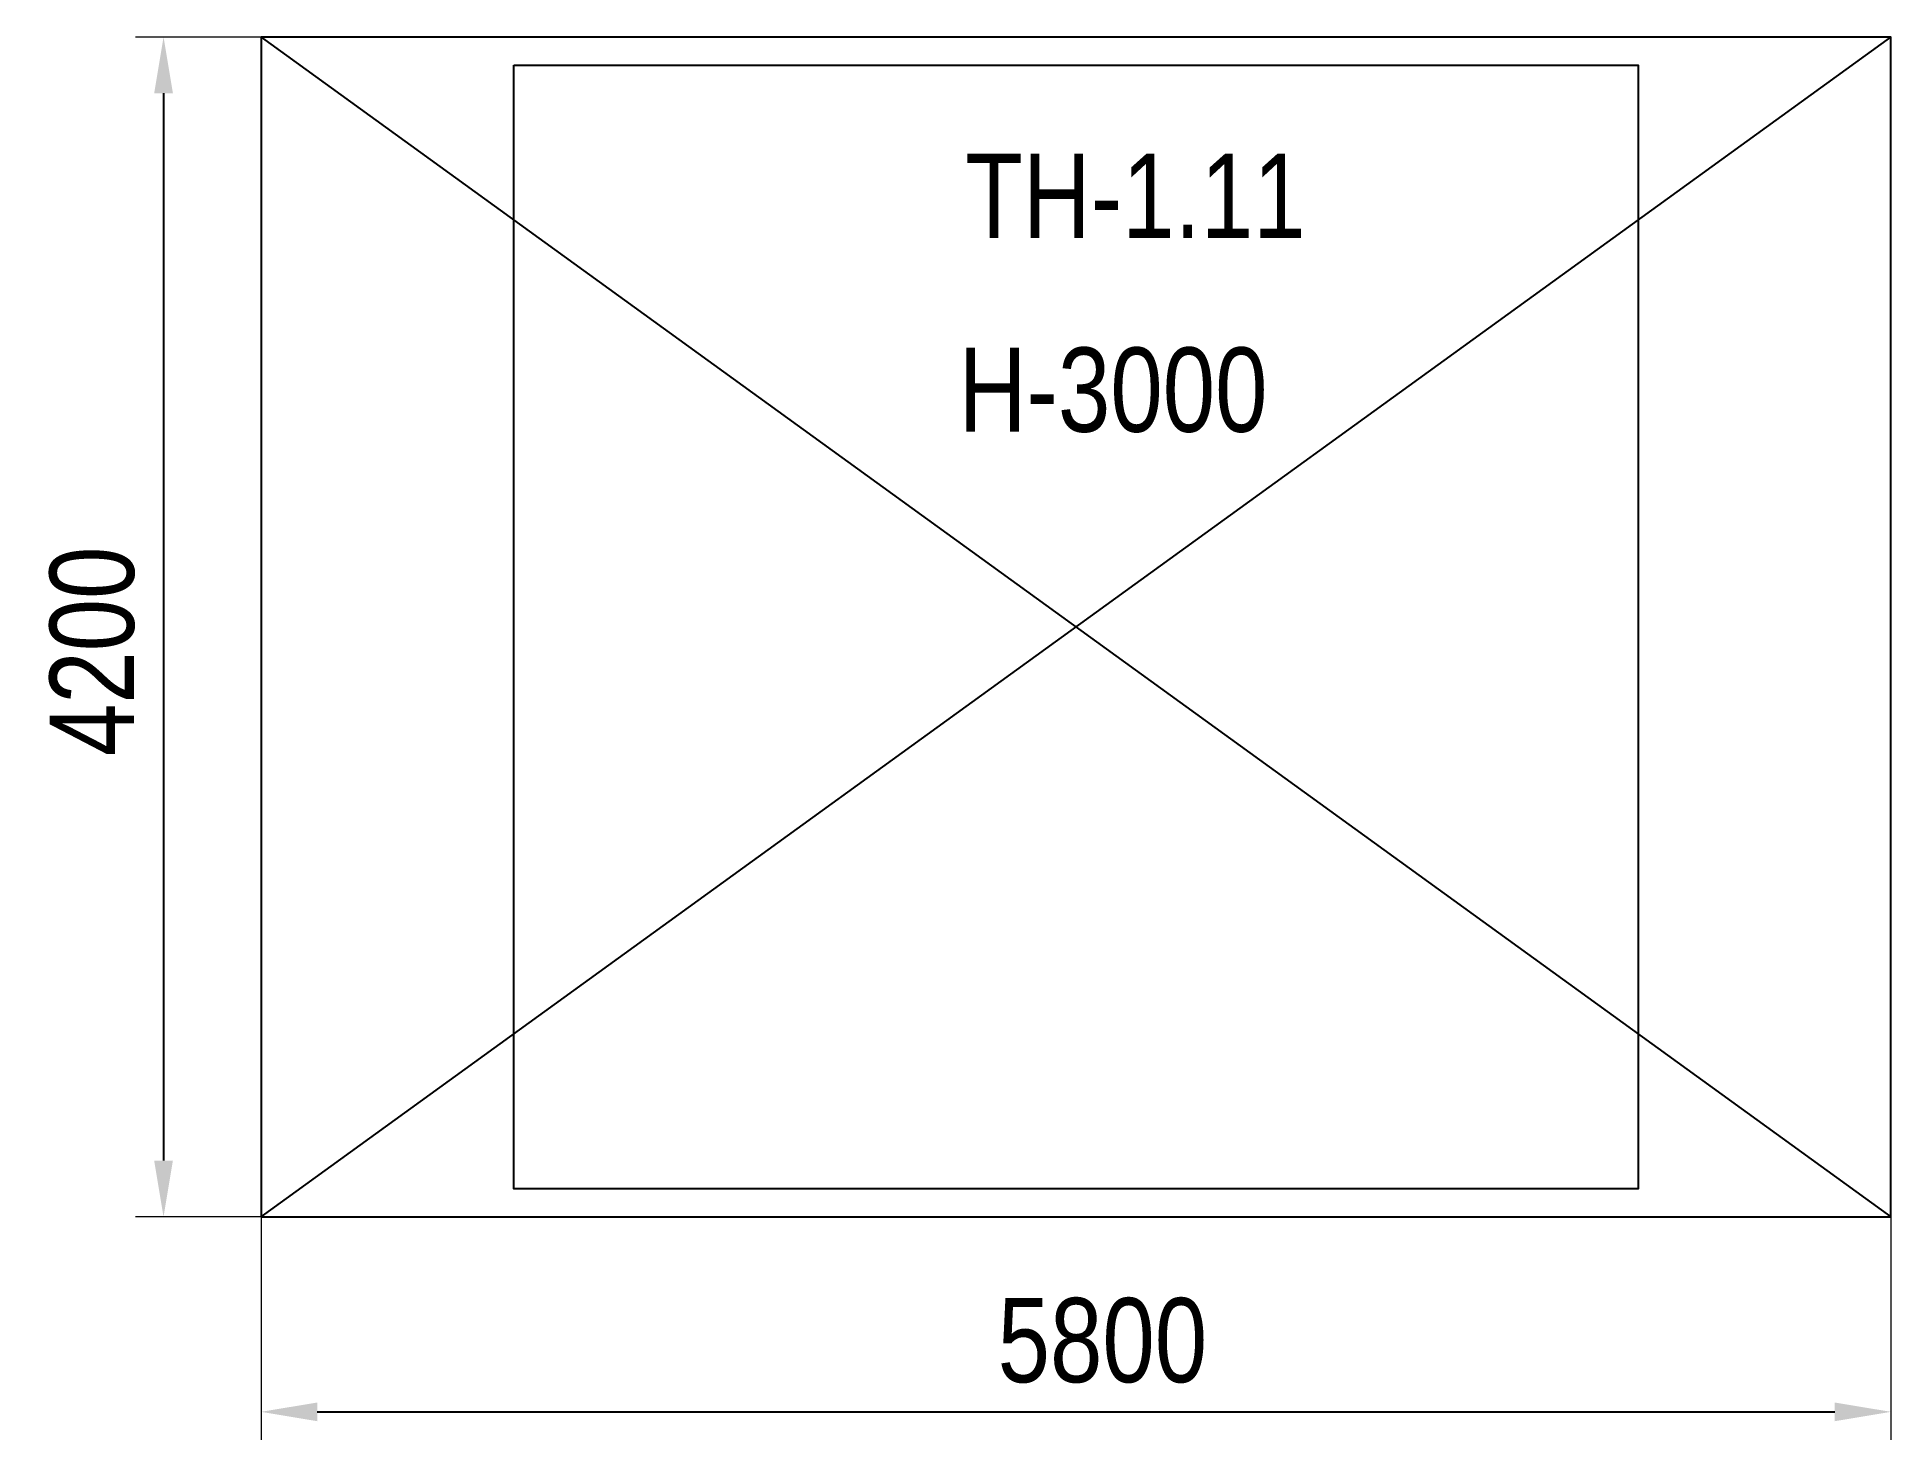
# Model space of a CAD drawing. Header units: millimetres. Extents: x -335 to 6262, y -134 to 4860.
import ezdxf

# ---------------------------------------------------------------- set-up
doc = ezdxf.new("R2010")
doc.units = ezdxf.units.MM
for name, color, linetype in [('DIKOM_АРТИКУЛ', 7, 'Continuous'), ('DIKOM_ОБЪЕКТ', 7, 'Continuous'), ('DIKOM_РАЗМЕР_ОБЪЕКТА', 7, 'Continuous')]:
    doc.layers.add(name, color=color, linetype=linetype)
doc.styles.add('style1', font='arial.ttf', dxfattribs={"width": 0.8})
doc.dimstyles.new('1-50', dxfattribs={"dimtxt": 300, "dimasz": 200, "dimexe": 100, "dimexo": 0, "dimgap": 100, "dimtad": 1, "dimdec": 0, "dimtxsty": 'style1', "dimcen": 0, "dimclrd": 7, "dimclre": 7, "dimadec": 1, "dimazin": 2, "dimtfac": 1, "dimtdec": 0, "dimtmove": 0, "dimatfit": 3, "dimfxl": 0, "dimlwd": 25, "dimlwe": 18, "dimarcsym": 0})

# ---------------------------------------------------------------- blocks, each defined once
blk = doc.blocks.new('*D28')
at = {"layer": 'Defpoints', "color": 0, "transparency": 16777216}
for p in [(462, 4859.8), (115, 659.8), (462, 659.8)]:
    blk.add_point(p, dxfattribs=at)
at = {"layer": 'DIKOM_РАЗМЕР_ОБЪЕКТА', "color": 7, "lineweight": 18, "transparency": 16777216}
for p, q in [((462, 4859.8), (15, 4859.8)), ((462, 659.8), (15, 659.8))]:
    blk.add_line(p, q, dxfattribs=at)
at = {"layer": 'DIKOM_РАЗМЕР_ОБЪЕКТА', "color": 7, "lineweight": 25, "transparency": 16777216}
blk.add_line((115, 4659.8), (115, 859.8), dxfattribs=at)
at = {"layer": 'DIKOM_РАЗМЕР_ОБЪЕКТА', "color": 7, "transparency": 16777216}
for points in [[(81.6, 4659.8), (148.3, 4659.8), (115, 4859.8)], [(81.6, 859.8), (148.3, 859.8), (115, 659.8)]]:
    blk.add_solid(points, dxfattribs=at)
at = {"layer": 'DIKOM_РАЗМЕР_ОБЪЕКТА', "color": 0, "transparency": 16777216, "insert": (-138.2, 2673.1), "char_height": 300, "attachment_point": 5, "rotation": 90, "style": 'style1'}
blk.add_mtext('4200', dxfattribs=at)
blk = doc.blocks.new('*D29')
at = {"layer": 'Defpoints', "color": 0, "transparency": 16777216}
for p in [(462, 659.8), (6262, 659.8), (6262, -34.4)]:
    blk.add_point(p, dxfattribs=at)
at = {"layer": 'DIKOM_РАЗМЕР_ОБЪЕКТА', "color": 7, "lineweight": 18, "transparency": 16777216}
for p, q in [((462, 659.8), (462, -134.4)), ((6262, 659.8), (6262, -134.4))]:
    blk.add_line(p, q, dxfattribs=at)
at = {"layer": 'DIKOM_РАЗМЕР_ОБЪЕКТА', "color": 7, "lineweight": 25, "transparency": 16777216}
blk.add_line((662, -34.4), (6062, -34.4), dxfattribs=at)
at = {"layer": 'DIKOM_РАЗМЕР_ОБЪЕКТА', "color": 7, "transparency": 16777216}
for points in [[(662, -1.1), (662, -67.7), (462, -34.4)], [(6062, -1.1), (6062, -67.7), (6262, -34.4)]]:
    blk.add_solid(points, dxfattribs=at)
at = {"layer": 'DIKOM_РАЗМЕР_ОБЪЕКТА', "color": 0, "transparency": 16777216, "insert": (3456, 218.8), "char_height": 300, "attachment_point": 5, "style": 'style1'}
blk.add_mtext('5800', dxfattribs=at)

msp = doc.modelspace()

# ---------------------------------------------------------------- linework, layer by layer
at = {"layer": 'DIKOM_ОБЪЕКТ'}
for points in [[(462, 659.8), (6262, 659.8), (6262, 4859.8), (462, 4859.8)], [(1362, 4759.8), (5362, 4759.8), (5362, 759.8), (1362, 759.8)]]:
    msp.add_lwpolyline(points, close=True, dxfattribs=at)
for points in [[(462, 659.8), (6262, 4859.8)], [(462, 4859.8), (6262, 659.8)]]:
    msp.add_lwpolyline(points, dxfattribs=at)

# ---------------------------------------------------------------- texts
at = {"layer": 'DIKOM_АРТИКУЛ', "color": 7, "insert": (2967.9, 4444.8), "char_height": 300, "width": 5405.477, "attachment_point": 1, "style": 'style1'}
msp.add_mtext('ТН-1.11', dxfattribs=at)
at = {"layer": 'DIKOM_РАЗМЕР_ОБЪЕКТА', "insert": (2944.1, 3754.6), "char_height": 300, "width": 2314.7, "attachment_point": 1, "style": 'style1'}
msp.add_mtext('H-3000', dxfattribs=at)

# ---------------------------------------------------------------- dimensions: what is measured, and where the dimension line sits
at = {"layer": 'DIKOM_РАЗМЕР_ОБЪЕКТА'}
dim = msp.add_linear_dim(base=(115, 659.8), p1=(462, 4859.8), p2=(462, 659.8), angle=90, dimstyle='1-50', dxfattribs=at)
dim.commit()
dim.dimension.update_dxf_attribs({"geometry": '*D28', "text_midpoint": (115, 2673.1), "dimtype": 160})
dim = msp.add_linear_dim(base=(6262, -34.4), p1=(462, 659.8), p2=(6262, 659.8), dimstyle='1-50', dxfattribs=at)
dim.commit()
dim.dimension.update_dxf_attribs({"geometry": '*D29', "text_midpoint": (3456, -34.4), "dimtype": 160})

doc.saveas('drawing.dxf')
